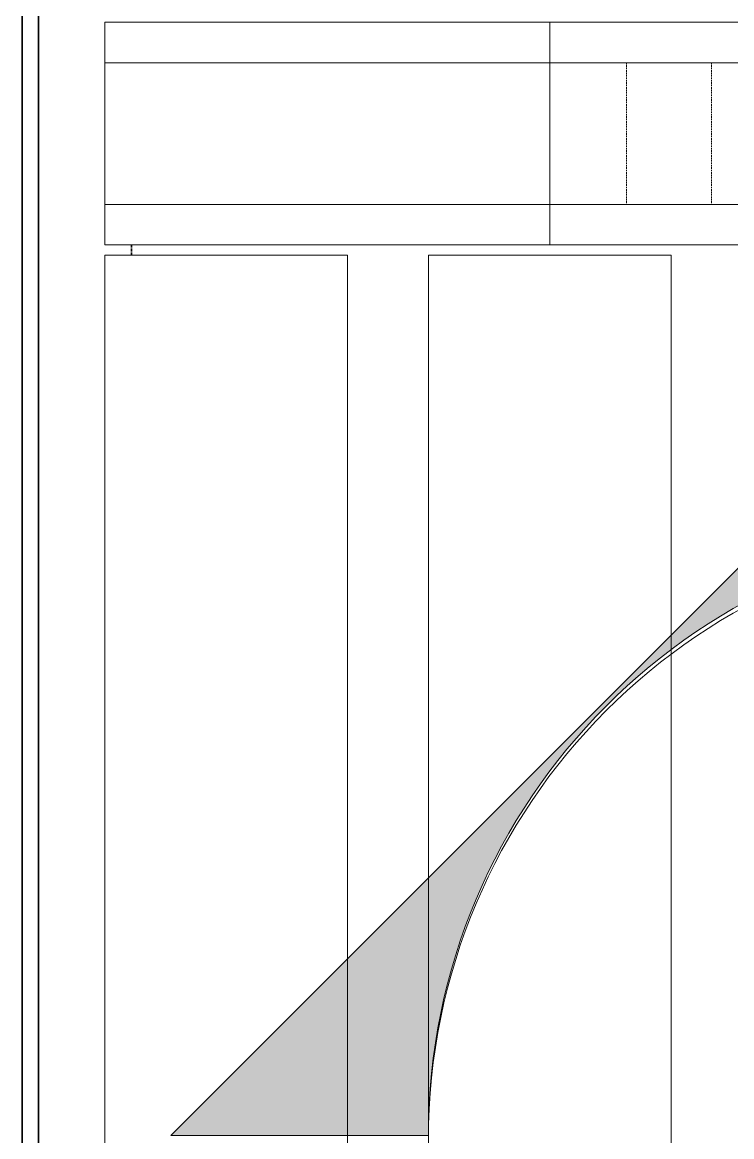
# Model space of a CAD drawing. Header units: millimetres. Extents: x -794326 to -715748, y -17796 to 22353.
# Drawn here: x -748160 to -747283, y 5873 to 7249 of the extents above; entities that cross this region are included whole.
import ezdxf

# ---------------------------------------------------------------- set-up
doc = ezdxf.new("R2010")
doc.units = ezdxf.units.MM
doc.linetypes.add('- SOM Dash 1_8_', pattern=[4.7625, 3.175, -1.5875])
doc.linetypes.add('DPA_Hidden 50', pattern=[3, 2, -1])
for name, color, linetype, lineweight in [('A-ANNO-NOTE', 3, 'Continuous', 25), ('A-GLAZ-CURT', 2, 'Continuous', 9), ('I-WALL-E', 2, 'Continuous', 35)]:
    doc.layers.add(name, color=color, linetype=linetype, lineweight=lineweight)

# ---------------------------------------------------------------- blocks, each defined once
blk = doc.blocks.new('DPA_CP_Metal Ceiling Panel - Vertical Panel with Gap-10859825-4282-01 ENLARGED LOWER PLATFORM LEVEL - REFLECTED CEILING PLAN - SHEET 3')
at = {"layer": 'A-GLAZ-CURT'}
for p, q in [((-775657.4, 6961.5), (-775657.4, 5061.5)), ((-775357.4, 6961.5), (-775657.4, 6961.5)), ((-775357.4, 6961.5), (-775657.4, 6961.5)), ((-775657.4, 6961.5), (-775657.4, 5061.5)), ((-775657.4, 5061.5), (-775657.4, 6961.5)), ((-775657.4, 6961.5), (-775357.4, 6961.5)), ((-775357.4, 6961.5), (-775357.4, 5061.5)), ((-775357.4, 5061.5), (-775357.4, 6961.5)), ((-775357.4, 6961.5), (-775357.4, 5061.5)), ((-775357.4, 5061.5), (-775657.4, 5061.5)), ((-775657.4, 5061.5), (-775357.4, 5061.5)), ((-775357.4, 5061.5), (-775657.4, 5061.5))]:
    blk.add_line(p, q, dxfattribs=at)
blk = doc.blocks.new('DPA_CP_Metal Ceiling Panel1 - Horizontal with Gap-12437177-4282-01 ENLARGED LOWER PLATFORM LEVEL - REFLECTED CEILING PLAN - SHEET 3')
at = {"layer": 'A-GLAZ-CURT'}
for p, q in [((-748057.8, 6974), (-748057.8, 7249)), ((-748057.8, 6974), (-748057.8, 7249)), ((-748057.8, 7249), (-747507.8, 7249)), ((-748057.8, 7249), (-747507.8, 7249)), ((-748057.8, 6974), (-748057.8, 7249)), ((-747507.8, 6974), (-747507.8, 7249)), ((-747507.8, 7249), (-747507.8, 6974)), ((-747507.8, 7249), (-747507.8, 6974)), ((-748057.8, 7199), (-747507.8, 7199)), ((-748057.8, 7024), (-747507.8, 7024)), ((-748057.8, 6974), (-747507.8, 6974)), ((-747507.8, 6974), (-748057.8, 6974)), ((-747507.8, 6974), (-748057.8, 6974))]:
    blk.add_line(p, q, dxfattribs=at)
blk = doc.blocks.new('DPA_CP_Metal Ceiling Luminaire2 - Linear Luminaire-12437131-4282-01 ENLARGED LOWER PLATFORM LEVEL - REFLECTED CEILING PLAN - SHEET 3')
at = {"layer": 'A-GLAZ-CURT'}
for p, q in [((-747507.8, 6974), (-747507.8, 7249)), ((-747507.8, 7249), (-746307.8, 7249)), ((-747507.8, 7249), (-747507.8, 6974)), ((-746307.8, 7249), (-747507.8, 7249)), ((-747507.8, 7249), (-746307.8, 7249)), ((-747507.8, 7211.5), (-747507.8, 6974)), ((-747507.8, 7199), (-746307.8, 7199)), ((-747507.8, 7024), (-746307.8, 7024)), ((-746307.8, 6974), (-747507.8, 6974)), ((-746307.8, 6974), (-747507.8, 6974)), ((-747507.8, 6974), (-746307.8, 6974))]:
    blk.add_line(p, q, dxfattribs=at)
at = {"layer": 'A-GLAZ-CURT', "linetype": 'DPA_Hidden 50'}
for p, q in [((-747412.8, 7199), (-747412.8, 7024)), ((-747307.8, 7199), (-747307.8, 7024))]:
    blk.add_line(p, q, dxfattribs=at)
blk = doc.blocks.new('DPA_AN_Section Line - UP-Left-14405020-4282-01 ENLARGED LOWER PLATFORM LEVEL - REFLECTED CEILING PLAN - SHEET 3')
at = {"layer": 'A-ANNO-NOTE', "lineweight": 9}
h = blk.add_hatch(color=256, dxfattribs=at)
edge = h.paths.add_edge_path()
edge.add_line((-7.5, 0.028), (-10.682, 0.028))
edge.add_line((-10.682, 0.028), (0, 10.71))
edge.add_line((0, 10.71), (10.682, 0.028))
edge.add_line((10.682, 0.028), (7.5, 0.028))
edge.add_arc((0, 0.028), 7.5, 0, 180)
at = {"layer": 'A-ANNO-NOTE', "lineweight": 18}
for p, q in [((0, 10.71), (-10.682, 0.028)), ((-10.682, 0.028), (-7.5, 0.028))]:
    blk.add_line(p, q, dxfattribs=at)
blk.add_circle((0, -0.028), 7.5, dxfattribs=at)
blk.add_arc((0, 0.028), 7.5, 0, 180, dxfattribs=at)

msp = doc.modelspace()

# ---------------------------------------------------------------- linework, layer by layer
at = {"layer": 'I-WALL-E'}
for p, q in [((-748159.7, 7894), (-748159.7, 3914)), ((-748159.7, 4129), (-748159.7, 7894)), ((-748139.7, 7894), (-748139.7, 4129)), ((-748139.7, 3914), (-748139.7, 7894))]:
    msp.add_line(p, q, dxfattribs=at)
at = {"layer": 'I-WALL-E', "color": 8, "linetype": '- SOM Dash 1_8_'}
for p, q in [((-748024.7, 6974), (-748024.7, 6961.5)), ((-748024.7, 6961.5), (-748024.7, 6974))]:
    msp.add_line(p, q, dxfattribs=at)

# ---------------------------------------------------------------- block references
at = {"layer": 'A-ANNO-NOTE', "xscale": 100, "yscale": 100, "zscale": 100}
msp.add_blockref('DPA_AN_Section Line - UP-Left-14405020-4282-01 ENLARGED LOWER PLATFORM LEVEL - REFLECTED CEILING PLAN - SHEET 3', (-746907.8, 5871.4), dxfattribs=at)
at = {"layer": 'A-GLAZ-CURT'}
for name, p in [('DPA_CP_Metal Ceiling Panel1 - Horizontal with Gap-12437177-4282-01 ENLARGED LOWER PLATFORM LEVEL - REFLECTED CEILING PLAN - SHEET 3', (0, 0)), ('DPA_CP_Metal Ceiling Luminaire2 - Linear Luminaire-12437131-4282-01 ENLARGED LOWER PLATFORM LEVEL - REFLECTED CEILING PLAN - SHEET 3', (0, 0)), ('DPA_CP_Metal Ceiling Panel - Vertical Panel with Gap-10859825-4282-01 ENLARGED LOWER PLATFORM LEVEL - REFLECTED CEILING PLAN - SHEET 3', (27599.6, 0)), ('DPA_CP_Metal Ceiling Panel - Vertical Panel with Gap-10859825-4282-01 ENLARGED LOWER PLATFORM LEVEL - REFLECTED CEILING PLAN - SHEET 3', (27999.6, 0))]:
    msp.add_blockref(name, p, dxfattribs=at)

doc.saveas('drawing.dxf')
